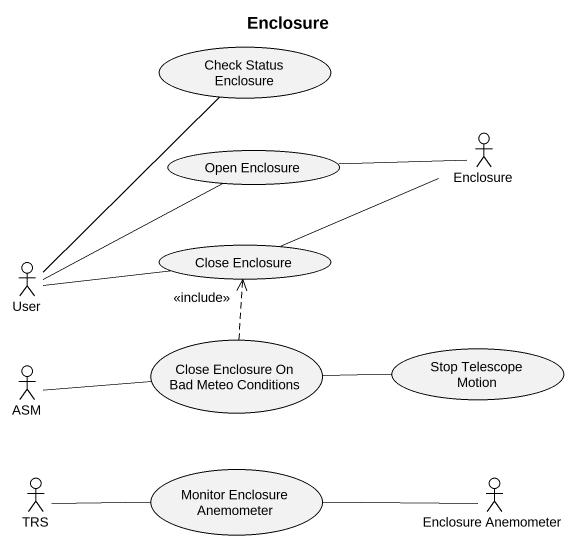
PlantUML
@startuml
title Enclosure
usecase "Check Status Enclosure" as Check_Status_Enclosure
usecase "Open Enclosure" as Open_Enclosure
actor Enclosure
actor User
usecase "Close Enclosure" as Close_Enclosure
actor ASM
usecase "Close Enclosure On Bad Meteo Conditions" as Close_Enclosure_On_Bad
usecase "Stop Telescope Motion" as Stop_Telescope_Motion
actor TRS
usecase "Monitor Enclosure Anemometer" as Monitor_Enclosure_Anemometer
actor "Enclosure Anemometer" as Enclosure_Anemometer
Open_Enclosure -right- Enclosure
User -up- Check_Status_Enclosure
User -right- Open_Enclosure
User -right- Close_Enclosure
Close_Enclosure -right- Enclosure
ASM -right- Close_Enclosure_On_Bad
Close_Enclosure_On_Bad .up.> Close_Enclosure : <<include>>
Close_Enclosure_On_Bad -right- Stop_Telescope_Motion
TRS -right- Monitor_Enclosure_Anemometer
Monitor_Enclosure_Anemometer -right- Enclosure_Anemometer
@enduml
